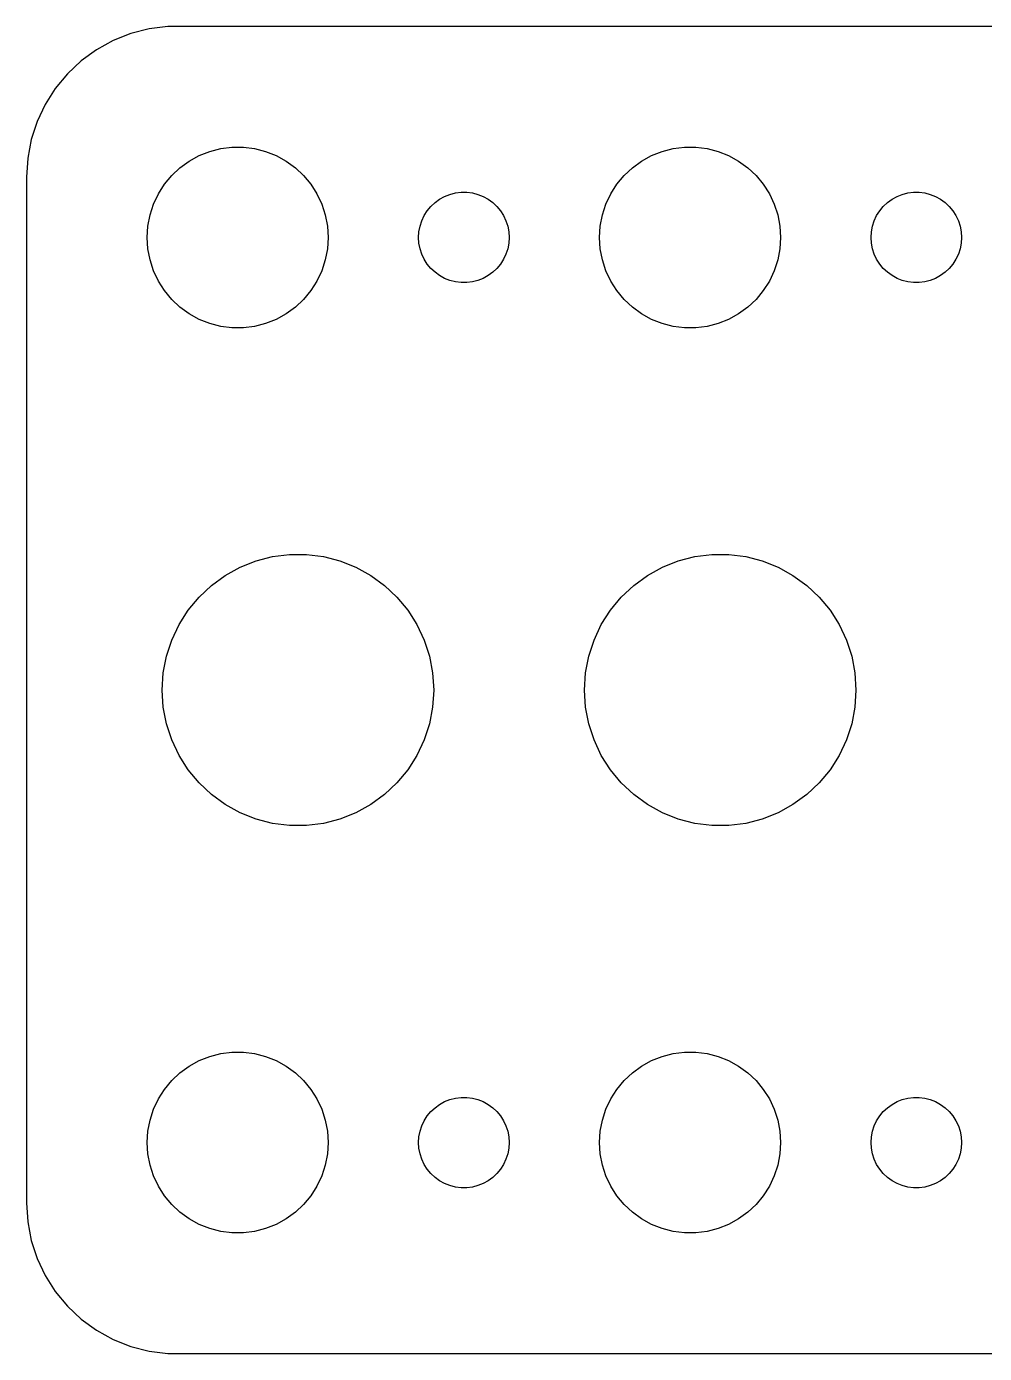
# Model space of a CAD drawing. Header units: metres. Extents: x -37 to 37, y 32 to 76.
# Drawn here: x -37 to -5.24, y 32.01 to 75.99 of the extents above; entities that cross this region are included whole.
import ezdxf

# ---------------------------------------------------------------- set-up
doc = ezdxf.new("R2010")
doc.units = ezdxf.units.M

msp = doc.modelspace()

# ---------------------------------------------------------------- linework, layer by layer
for p, q in [((-33.5451, 75.7553), (-34.1289, 75.5241)), ((-32.9369, 75.9114), (-33.5451, 75.7553)), ((-32.3139, 75.9901), (-32.9369, 75.9114)), ((32.3139, 75.9901), (-32.3139, 75.9901)), ((-34.6791, 75.2216), (-35.1871, 74.8526)), ((-34.1289, 75.5241), (-34.6791, 75.2216)), ((-35.1871, 74.8526), (-35.6448, 74.4227)), ((-35.6448, 74.4227), (-36.0451, 73.9389)), ((-36.0451, 73.9389), (-36.3815, 73.4088)), ((-36.3815, 73.4088), (-36.6489, 72.8406)), ((-36.6489, 72.8406), (-36.8429, 72.2434)), ((-36.8429, 72.2434), (-36.9606, 71.6267)), ((-31.6075, 71.533), (-31.2773, 71.7145)), ((-31.2773, 71.7145), (-30.927, 71.8532)), ((-30.927, 71.8532), (-30.5621, 71.9469)), ((-30.5621, 71.9469), (-30.1884, 71.9941)), ((-30.1884, 71.9941), (-29.8116, 71.9941)), ((-29.8116, 71.9941), (-29.4379, 71.9469)), ((-29.4379, 71.9469), (-29.0729, 71.8532)), ((-29.0729, 71.8532), (-28.7227, 71.7145)), ((-28.7227, 71.7145), (-28.3925, 71.533)), ((-16.6075, 71.533), (-16.2773, 71.7145)), ((-16.2773, 71.7145), (-15.927, 71.8532)), ((-15.927, 71.8532), (-15.5621, 71.9469)), ((-15.5621, 71.9469), (-15.1884, 71.9941)), ((-15.1884, 71.9941), (-14.8116, 71.9941)), ((-14.8116, 71.9941), (-14.4379, 71.9469)), ((-14.4379, 71.9469), (-14.0729, 71.8532)), ((-14.0729, 71.8532), (-13.7227, 71.7145)), ((-13.7227, 71.7145), (-13.3925, 71.533)), ((-36.9606, 71.6267), (-37, 71)), ((-32.1869, 71.0536), (-31.9123, 71.3115)), ((-31.9123, 71.3115), (-31.6075, 71.533)), ((-28.3925, 71.533), (-28.0877, 71.3115)), ((-28.0877, 71.3115), (-27.8131, 71.0536)), ((-17.1869, 71.0536), (-16.9123, 71.3115)), ((-16.9123, 71.3115), (-16.6075, 71.533)), ((-13.3925, 71.533), (-13.0877, 71.3115)), ((-13.0877, 71.3115), (-12.8131, 71.0536)), ((-37, 71), (-37, 37)), ((-32.427, 70.7634), (-32.1869, 71.0536)), ((-27.8131, 71.0536), (-27.5729, 70.7634)), ((-17.427, 70.7634), (-17.1869, 71.0536)), ((-12.8131, 71.0536), (-12.5729, 70.7634)), ((-32.7893, 70.1044), (-32.6289, 70.4453)), ((-32.6289, 70.4453), (-32.427, 70.7634)), ((-27.5729, 70.7634), (-27.3711, 70.4453)), ((-27.3711, 70.4453), (-27.2107, 70.1044)), ((-23.1387, 70.3572), (-22.9635, 70.4266)), ((-22.9635, 70.4266), (-22.7811, 70.4734)), ((-22.7811, 70.4734), (-22.5942, 70.497)), ((-22.5942, 70.497), (-22.4058, 70.497)), ((-22.4058, 70.497), (-22.2189, 70.4734)), ((-22.2189, 70.4734), (-22.0365, 70.4266)), ((-22.0365, 70.4266), (-21.8613, 70.3572)), ((-17.7893, 70.1044), (-17.6289, 70.4453)), ((-17.6289, 70.4453), (-17.427, 70.7634)), ((-12.5729, 70.7634), (-12.3711, 70.4453)), ((-12.3711, 70.4453), (-12.2107, 70.1044)), ((-8.13866, 70.3572), (-7.96352, 70.4266)), ((-7.96352, 70.4266), (-7.78107, 70.4734)), ((-7.78107, 70.4734), (-7.59418, 70.497)), ((-7.59418, 70.497), (-7.40581, 70.497)), ((-7.40581, 70.497), (-7.21892, 70.4734)), ((-7.21892, 70.4734), (-7.03647, 70.4266)), ((-7.03647, 70.4266), (-6.86133, 70.3572)), ((-32.9057, 69.7461), (-32.7893, 70.1044)), ((-27.2107, 70.1044), (-27.0942, 69.7461)), ((-23.7135, 69.8817), (-23.5934, 70.0268)), ((-23.5934, 70.0268), (-23.4561, 70.1558)), ((-23.4561, 70.1558), (-23.3037, 70.2665)), ((-23.3037, 70.2665), (-23.1387, 70.3572)), ((-21.8613, 70.3572), (-21.6963, 70.2665)), ((-21.6963, 70.2665), (-21.5439, 70.1558)), ((-21.5439, 70.1558), (-21.4065, 70.0268)), ((-21.4065, 70.0268), (-21.2865, 69.8817)), ((-17.9057, 69.7461), (-17.7893, 70.1044)), ((-12.2107, 70.1044), (-12.0942, 69.7461)), ((-8.71352, 69.8817), (-8.59344, 70.0268)), ((-8.59344, 70.0268), (-8.45613, 70.1558)), ((-8.45613, 70.1558), (-8.30373, 70.2665)), ((-8.30373, 70.2665), (-8.13866, 70.3572)), ((-6.86133, 70.3572), (-6.69626, 70.2665)), ((-6.69626, 70.2665), (-6.54385, 70.1558)), ((-6.54385, 70.1558), (-6.40654, 70.0268)), ((-6.40654, 70.0268), (-6.28647, 69.8817)), ((-32.9763, 69.376), (-32.9057, 69.7461)), ((-27.0942, 69.7461), (-27.0237, 69.376)), ((-23.9529, 69.373), (-23.8947, 69.5522)), ((-23.8947, 69.5522), (-23.8145, 69.7226)), ((-23.8145, 69.7226), (-23.7135, 69.8817)), ((-21.2865, 69.8817), (-21.1855, 69.7226)), ((-21.1855, 69.7226), (-21.1053, 69.5522)), ((-21.1053, 69.5522), (-21.0471, 69.373)), ((-17.9763, 69.376), (-17.9057, 69.7461)), ((-12.0942, 69.7461), (-12.0237, 69.376)), ((-8.95287, 69.373), (-8.89465, 69.5522)), ((-8.89465, 69.5522), (-8.81445, 69.7226)), ((-8.81445, 69.7226), (-8.71352, 69.8817)), ((-6.28647, 69.8817), (-6.18553, 69.7226)), ((-6.18553, 69.7226), (-6.10533, 69.5522)), ((-6.10533, 69.5522), (-6.04712, 69.373)), ((-33, 69), (-32.9763, 69.376)), ((-27.0237, 69.376), (-27, 69)), ((-24, 69), (-23.9882, 69.188)), ((-23.9882, 69.188), (-23.9529, 69.373)), ((-21.0471, 69.373), (-21.0118, 69.188)), ((-21.0118, 69.188), (-21, 69)), ((-18, 69), (-17.9763, 69.376)), ((-12.0237, 69.376), (-12, 69)), ((-9, 69), (-8.98816, 69.188)), ((-8.98816, 69.188), (-8.95287, 69.373)), ((-6.04712, 69.373), (-6.01183, 69.188)), ((-6.01183, 69.188), (-6, 69)), ((-32.9763, 68.624), (-33, 69)), ((-32.9057, 68.2539), (-32.9763, 68.624)), ((-27.0237, 68.624), (-27.0942, 68.2539)), ((-27, 69), (-27.0237, 68.624)), ((-23.9882, 68.812), (-24, 69)), ((-23.9529, 68.627), (-23.9882, 68.812)), ((-23.8947, 68.4478), (-23.9529, 68.627)), ((-21.0471, 68.627), (-21.1053, 68.4478)), ((-21.0118, 68.812), (-21.0471, 68.627)), ((-21, 69), (-21.0118, 68.812)), ((-17.9763, 68.624), (-18, 69)), ((-17.9057, 68.2539), (-17.9763, 68.624)), ((-12.0237, 68.624), (-12.0942, 68.2539)), ((-12, 69), (-12.0237, 68.624)), ((-8.98816, 68.812), (-9, 69)), ((-8.95287, 68.627), (-8.98816, 68.812)), ((-8.89465, 68.4478), (-8.95287, 68.627)), ((-6.04712, 68.627), (-6.10533, 68.4478)), ((-6.01183, 68.812), (-6.04712, 68.627)), ((-6, 69), (-6.01183, 68.812)), ((-32.7893, 67.8956), (-32.9057, 68.2539)), ((-27.0942, 68.2539), (-27.2107, 67.8956)), ((-23.8145, 68.2774), (-23.8947, 68.4478)), ((-23.7135, 68.1183), (-23.8145, 68.2774)), ((-21.1855, 68.2774), (-21.2865, 68.1183)), ((-21.1053, 68.4478), (-21.1855, 68.2774)), ((-17.7893, 67.8956), (-17.9057, 68.2539)), ((-12.0942, 68.2539), (-12.2107, 67.8956)), ((-8.81445, 68.2774), (-8.89465, 68.4478)), ((-8.71352, 68.1183), (-8.81445, 68.2774)), ((-6.18553, 68.2774), (-6.28647, 68.1183)), ((-6.10533, 68.4478), (-6.18553, 68.2774)), ((-32.6289, 67.5547), (-32.7893, 67.8956)), ((-27.2107, 67.8956), (-27.3711, 67.5547)), ((-23.5934, 67.9732), (-23.7135, 68.1183)), ((-23.4561, 67.8442), (-23.5934, 67.9732)), ((-23.3037, 67.7335), (-23.4561, 67.8442)), ((-23.1387, 67.6427), (-23.3037, 67.7335)), ((-21.6963, 67.7335), (-21.8613, 67.6427)), ((-21.5439, 67.8442), (-21.6963, 67.7335)), ((-21.4065, 67.9732), (-21.5439, 67.8442)), ((-21.2865, 68.1183), (-21.4065, 67.9732)), ((-17.6289, 67.5547), (-17.7893, 67.8956)), ((-12.2107, 67.8956), (-12.3711, 67.5547)), ((-8.59344, 67.9732), (-8.71352, 68.1183)), ((-8.45613, 67.8442), (-8.59344, 67.9732)), ((-8.30373, 67.7335), (-8.45613, 67.8442)), ((-8.13866, 67.6427), (-8.30373, 67.7335)), ((-6.69626, 67.7335), (-6.86133, 67.6427)), ((-6.54385, 67.8442), (-6.69626, 67.7335)), ((-6.40654, 67.9732), (-6.54385, 67.8442)), ((-6.28647, 68.1183), (-6.40654, 67.9732)), ((-32.427, 67.2366), (-32.6289, 67.5547)), ((-27.3711, 67.5547), (-27.5729, 67.2366)), ((-22.9635, 67.5734), (-23.1387, 67.6427)), ((-22.7811, 67.5266), (-22.9635, 67.5734)), ((-22.5942, 67.5029), (-22.7811, 67.5266)), ((-22.4058, 67.5029), (-22.5942, 67.5029)), ((-22.2189, 67.5266), (-22.4058, 67.5029)), ((-22.0365, 67.5734), (-22.2189, 67.5266)), ((-21.8613, 67.6427), (-22.0365, 67.5734)), ((-17.427, 67.2366), (-17.6289, 67.5547)), ((-12.3711, 67.5547), (-12.5729, 67.2366)), ((-7.96352, 67.5734), (-8.13866, 67.6427)), ((-7.78107, 67.5266), (-7.96352, 67.5734)), ((-7.59418, 67.5029), (-7.78107, 67.5266)), ((-7.40581, 67.5029), (-7.59418, 67.5029)), ((-7.21892, 67.5266), (-7.40581, 67.5029)), ((-7.03647, 67.5734), (-7.21892, 67.5266)), ((-6.86133, 67.6427), (-7.03647, 67.5734)), ((-32.1869, 66.9464), (-32.427, 67.2366)), ((-31.9123, 66.6884), (-32.1869, 66.9464)), ((-27.8131, 66.9464), (-28.0877, 66.6884)), ((-27.5729, 67.2366), (-27.8131, 66.9464)), ((-17.1869, 66.9464), (-17.427, 67.2366)), ((-16.9123, 66.6884), (-17.1869, 66.9464)), ((-12.8131, 66.9464), (-13.0877, 66.6884)), ((-12.5729, 67.2366), (-12.8131, 66.9464)), ((-31.6075, 66.467), (-31.9123, 66.6884)), ((-31.2773, 66.2855), (-31.6075, 66.467)), ((-28.3925, 66.467), (-28.7227, 66.2855)), ((-28.0877, 66.6884), (-28.3925, 66.467)), ((-16.6075, 66.467), (-16.9123, 66.6884)), ((-16.2773, 66.2855), (-16.6075, 66.467)), ((-13.3925, 66.467), (-13.7227, 66.2855)), ((-13.0877, 66.6884), (-13.3925, 66.467)), ((-30.927, 66.1468), (-31.2773, 66.2855)), ((-30.5621, 66.0531), (-30.927, 66.1468)), ((-30.1884, 66.0059), (-30.5621, 66.0531)), ((-29.8116, 66.0059), (-30.1884, 66.0059)), ((-29.4379, 66.0531), (-29.8116, 66.0059)), ((-29.0729, 66.1468), (-29.4379, 66.0531)), ((-28.7227, 66.2855), (-29.0729, 66.1468)), ((-15.927, 66.1468), (-16.2773, 66.2855)), ((-15.5621, 66.0531), (-15.927, 66.1468)), ((-15.1884, 66.0059), (-15.5621, 66.0531)), ((-14.8116, 66.0059), (-15.1884, 66.0059)), ((-14.4379, 66.0531), (-14.8116, 66.0059)), ((-14.0729, 66.1468), (-14.4379, 66.0531)), ((-13.7227, 66.2855), (-14.0729, 66.1468)), ((-30.4112, 57.7995), (-29.916, 58.0717)), ((-29.916, 58.0717), (-29.3906, 58.2797)), ((-29.3906, 58.2797), (-28.8432, 58.4203)), ((-28.8432, 58.4203), (-28.2825, 58.4911)), ((-28.2825, 58.4911), (-27.7174, 58.4911)), ((-27.7174, 58.4911), (-27.1568, 58.4203)), ((-27.1568, 58.4203), (-26.6094, 58.2797)), ((-26.6094, 58.2797), (-26.084, 58.0717)), ((-26.084, 58.0717), (-25.5888, 57.7995)), ((-16.4112, 57.7995), (-15.916, 58.0717)), ((-15.916, 58.0717), (-15.3906, 58.2797)), ((-15.3906, 58.2797), (-14.8432, 58.4203)), ((-14.8432, 58.4203), (-14.2825, 58.4911)), ((-14.2825, 58.4911), (-13.7174, 58.4911)), ((-13.7174, 58.4911), (-13.1568, 58.4203)), ((-13.1568, 58.4203), (-12.6094, 58.2797)), ((-12.6094, 58.2797), (-12.084, 58.0717)), ((-12.084, 58.0717), (-11.5888, 57.7995)), ((-30.8684, 57.4673), (-30.4112, 57.7995)), ((-25.5888, 57.7995), (-25.1316, 57.4673)), ((-16.8684, 57.4673), (-16.4112, 57.7995)), ((-11.5888, 57.7995), (-11.1316, 57.4673)), ((-31.2803, 57.0805), (-30.8684, 57.4673)), ((-25.1316, 57.4673), (-24.7196, 57.0805)), ((-17.2803, 57.0805), (-16.8684, 57.4673)), ((-11.1316, 57.4673), (-10.7196, 57.0805)), ((-31.6406, 56.645), (-31.2803, 57.0805)), ((-24.7196, 57.0805), (-24.3594, 56.645)), ((-17.6406, 56.645), (-17.2803, 57.0805)), ((-10.7196, 57.0805), (-10.3594, 56.645)), ((-31.9434, 56.1679), (-31.6406, 56.645)), ((-24.3594, 56.645), (-24.0566, 56.1679)), ((-17.9434, 56.1679), (-17.6406, 56.645)), ((-10.3594, 56.645), (-10.0566, 56.1679)), ((-32.184, 55.6566), (-31.9434, 56.1679)), ((-24.0566, 56.1679), (-23.816, 55.6566)), ((-18.184, 55.6566), (-17.9434, 56.1679)), ((-10.0566, 56.1679), (-9.81599, 55.6566)), ((-32.3586, 55.1191), (-32.184, 55.6566)), ((-23.816, 55.6566), (-23.6414, 55.1191)), ((-18.3586, 55.1191), (-18.184, 55.6566)), ((-9.81599, 55.6566), (-9.64137, 55.1191)), ((-32.4645, 54.564), (-32.3586, 55.1191)), ((-23.6414, 55.1191), (-23.5355, 54.564)), ((-18.4645, 54.564), (-18.3586, 55.1191)), ((-9.64137, 55.1191), (-9.53548, 54.564)), ((-32.5, 54), (-32.4645, 54.564)), ((-23.5355, 54.564), (-23.5, 54)), ((-18.5, 54), (-18.4645, 54.564)), ((-9.53548, 54.564), (-9.5, 54)), ((-32.4645, 53.436), (-32.5, 54)), ((-23.5, 54), (-23.5355, 53.436)), ((-18.4645, 53.436), (-18.5, 54)), ((-9.5, 54), (-9.53548, 53.436)), ((-32.3586, 52.8809), (-32.4645, 53.436)), ((-23.5355, 53.436), (-23.6414, 52.8809)), ((-18.3586, 52.8809), (-18.4645, 53.436)), ((-9.53548, 53.436), (-9.64137, 52.8809)), ((-32.184, 52.3434), (-32.3586, 52.8809)), ((-23.6414, 52.8809), (-23.816, 52.3434)), ((-18.184, 52.3434), (-18.3586, 52.8809)), ((-9.64137, 52.8809), (-9.81599, 52.3434)), ((-31.9434, 51.8321), (-32.184, 52.3434)), ((-23.816, 52.3434), (-24.0566, 51.8321)), ((-17.9434, 51.8321), (-18.184, 52.3434)), ((-9.81599, 52.3434), (-10.0566, 51.8321)), ((-31.6406, 51.355), (-31.9434, 51.8321)), ((-24.0566, 51.8321), (-24.3594, 51.355)), ((-17.6406, 51.355), (-17.9434, 51.8321)), ((-10.0566, 51.8321), (-10.3594, 51.355)), ((-31.2803, 50.9195), (-31.6406, 51.355)), ((-24.3594, 51.355), (-24.7196, 50.9195)), ((-17.2803, 50.9195), (-17.6406, 51.355)), ((-10.3594, 51.355), (-10.7196, 50.9195)), ((-30.8684, 50.5327), (-31.2803, 50.9195)), ((-24.7196, 50.9195), (-25.1316, 50.5327)), ((-16.8684, 50.5327), (-17.2803, 50.9195)), ((-10.7196, 50.9195), (-11.1316, 50.5327)), ((-30.4112, 50.2005), (-30.8684, 50.5327)), ((-29.916, 49.9283), (-30.4112, 50.2005)), ((-25.5888, 50.2005), (-26.084, 49.9283)), ((-25.1316, 50.5327), (-25.5888, 50.2005)), ((-16.4112, 50.2005), (-16.8684, 50.5327)), ((-15.916, 49.9283), (-16.4112, 50.2005)), ((-11.5888, 50.2005), (-12.084, 49.9283)), ((-11.1316, 50.5327), (-11.5888, 50.2005)), ((-29.3906, 49.7203), (-29.916, 49.9283)), ((-28.8432, 49.5797), (-29.3906, 49.7203)), ((-26.6094, 49.7203), (-27.1568, 49.5797)), ((-26.084, 49.9283), (-26.6094, 49.7203)), ((-15.3906, 49.7203), (-15.916, 49.9283)), ((-14.8432, 49.5797), (-15.3906, 49.7203)), ((-12.6094, 49.7203), (-13.1568, 49.5797)), ((-12.084, 49.9283), (-12.6094, 49.7203)), ((-28.2825, 49.5089), (-28.8432, 49.5797)), ((-27.7174, 49.5089), (-28.2825, 49.5089)), ((-27.1568, 49.5797), (-27.7174, 49.5089)), ((-14.2825, 49.5089), (-14.8432, 49.5797)), ((-13.7174, 49.5089), (-14.2825, 49.5089)), ((-13.1568, 49.5797), (-13.7174, 49.5089)), ((-31.2773, 41.7145), (-30.927, 41.8532)), ((-30.927, 41.8532), (-30.5621, 41.9469)), ((-30.5621, 41.9469), (-30.1884, 41.9941)), ((-30.1884, 41.9941), (-29.8116, 41.9941)), ((-29.8116, 41.9941), (-29.4379, 41.9469)), ((-29.4379, 41.9469), (-29.0729, 41.8532)), ((-29.0729, 41.8532), (-28.7227, 41.7145)), ((-16.2773, 41.7145), (-15.927, 41.8532)), ((-15.927, 41.8532), (-15.5621, 41.9469)), ((-15.5621, 41.9469), (-15.1884, 41.9941)), ((-15.1884, 41.9941), (-14.8116, 41.9941)), ((-14.8116, 41.9941), (-14.4379, 41.9469)), ((-14.4379, 41.9469), (-14.0729, 41.8532)), ((-14.0729, 41.8532), (-13.7227, 41.7145)), ((-31.9123, 41.3116), (-31.6075, 41.533)), ((-31.6075, 41.533), (-31.2773, 41.7145)), ((-28.7227, 41.7145), (-28.3925, 41.533)), ((-28.3925, 41.533), (-28.0877, 41.3116)), ((-16.9123, 41.3116), (-16.6075, 41.533)), ((-16.6075, 41.533), (-16.2773, 41.7145)), ((-13.7227, 41.7145), (-13.3925, 41.533)), ((-13.3925, 41.533), (-13.0877, 41.3116)), ((-32.427, 40.7634), (-32.1869, 41.0536)), ((-32.1869, 41.0536), (-31.9123, 41.3116)), ((-28.0877, 41.3116), (-27.8131, 41.0536)), ((-27.8131, 41.0536), (-27.5729, 40.7634)), ((-17.427, 40.7634), (-17.1869, 41.0536)), ((-17.1869, 41.0536), (-16.9123, 41.3116)), ((-13.0877, 41.3116), (-12.8131, 41.0536)), ((-12.8131, 41.0536), (-12.5729, 40.7634)), ((-32.6289, 40.4453), (-32.427, 40.7634)), ((-27.5729, 40.7634), (-27.3711, 40.4453)), ((-22.9635, 40.4266), (-22.7811, 40.4734)), ((-22.7811, 40.4734), (-22.5942, 40.4971)), ((-22.5942, 40.4971), (-22.4058, 40.4971)), ((-22.4058, 40.4971), (-22.2189, 40.4734)), ((-22.2189, 40.4734), (-22.0365, 40.4266)), ((-17.6289, 40.4453), (-17.427, 40.7634)), ((-12.5729, 40.7634), (-12.3711, 40.4453)), ((-7.96352, 40.4266), (-7.78107, 40.4734)), ((-7.78107, 40.4734), (-7.59418, 40.4971)), ((-7.59418, 40.4971), (-7.40581, 40.4971)), ((-7.40581, 40.4971), (-7.21892, 40.4734)), ((-7.21892, 40.4734), (-7.03647, 40.4266)), ((-32.9057, 39.7461), (-32.7893, 40.1044)), ((-32.7893, 40.1044), (-32.6289, 40.4453)), ((-27.3711, 40.4453), (-27.2107, 40.1044)), ((-27.2107, 40.1044), (-27.0942, 39.7461)), ((-23.7135, 39.8817), (-23.5934, 40.0268)), ((-23.5934, 40.0268), (-23.4561, 40.1558)), ((-23.4561, 40.1558), (-23.3037, 40.2665)), ((-23.3037, 40.2665), (-23.1387, 40.3573)), ((-23.1387, 40.3573), (-22.9635, 40.4266)), ((-22.0365, 40.4266), (-21.8613, 40.3573)), ((-21.8613, 40.3573), (-21.6963, 40.2665)), ((-21.6963, 40.2665), (-21.5439, 40.1558)), ((-21.5439, 40.1558), (-21.4065, 40.0268)), ((-21.4065, 40.0268), (-21.2865, 39.8817)), ((-17.9057, 39.7461), (-17.7893, 40.1044)), ((-17.7893, 40.1044), (-17.6289, 40.4453)), ((-12.3711, 40.4453), (-12.2107, 40.1044)), ((-12.2107, 40.1044), (-12.0942, 39.7461)), ((-8.71352, 39.8817), (-8.59344, 40.0268)), ((-8.59344, 40.0268), (-8.45613, 40.1558)), ((-8.45613, 40.1558), (-8.30373, 40.2665)), ((-8.30373, 40.2665), (-8.13866, 40.3573)), ((-8.13866, 40.3573), (-7.96352, 40.4266)), ((-7.03647, 40.4266), (-6.86133, 40.3573)), ((-6.86133, 40.3573), (-6.69626, 40.2665)), ((-6.69626, 40.2665), (-6.54385, 40.1558)), ((-6.54385, 40.1558), (-6.40654, 40.0268)), ((-6.40654, 40.0268), (-6.28647, 39.8817)), ((-32.9763, 39.376), (-32.9057, 39.7461)), ((-27.0942, 39.7461), (-27.0237, 39.376)), ((-23.8947, 39.5522), (-23.8145, 39.7226)), ((-23.8145, 39.7226), (-23.7135, 39.8817)), ((-21.2865, 39.8817), (-21.1855, 39.7226)), ((-21.1855, 39.7226), (-21.1053, 39.5522)), ((-17.9763, 39.376), (-17.9057, 39.7461)), ((-12.0942, 39.7461), (-12.0237, 39.376)), ((-8.89465, 39.5522), (-8.81445, 39.7226)), ((-8.81445, 39.7226), (-8.71352, 39.8817)), ((-6.28647, 39.8817), (-6.18553, 39.7226)), ((-6.18553, 39.7226), (-6.10533, 39.5522)), ((-33, 39), (-32.9763, 39.376)), ((-27.0237, 39.376), (-27, 39)), ((-24, 39), (-23.9882, 39.188)), ((-23.9882, 39.188), (-23.9529, 39.373)), ((-23.9529, 39.373), (-23.8947, 39.5522)), ((-21.1053, 39.5522), (-21.0471, 39.373)), ((-21.0471, 39.373), (-21.0118, 39.188)), ((-21.0118, 39.188), (-21, 39)), ((-18, 39), (-17.9763, 39.376)), ((-12.0237, 39.376), (-12, 39)), ((-9, 39), (-8.98816, 39.188)), ((-8.98816, 39.188), (-8.95287, 39.373)), ((-8.95287, 39.373), (-8.89465, 39.5522)), ((-6.10533, 39.5522), (-6.04712, 39.373)), ((-6.04712, 39.373), (-6.01183, 39.188)), ((-6.01183, 39.188), (-6, 39)), ((-32.9763, 38.624), (-33, 39)), ((-27, 39), (-27.0237, 38.624)), ((-23.9882, 38.812), (-24, 39)), ((-23.9529, 38.627), (-23.9882, 38.812)), ((-21.0118, 38.812), (-21.0471, 38.627)), ((-21, 39), (-21.0118, 38.812)), ((-17.9763, 38.624), (-18, 39)), ((-12, 39), (-12.0237, 38.624)), ((-8.98816, 38.812), (-9, 39)), ((-8.95287, 38.627), (-8.98816, 38.812)), ((-6.01183, 38.812), (-6.04712, 38.627)), ((-6, 39), (-6.01183, 38.812)), ((-32.9057, 38.2539), (-32.9763, 38.624)), ((-27.0237, 38.624), (-27.0942, 38.2539)), ((-23.8947, 38.4478), (-23.9529, 38.627)), ((-23.8145, 38.2774), (-23.8947, 38.4478)), ((-23.7135, 38.1183), (-23.8145, 38.2774)), ((-21.1855, 38.2774), (-21.2865, 38.1183)), ((-21.1053, 38.4478), (-21.1855, 38.2774)), ((-21.0471, 38.627), (-21.1053, 38.4478)), ((-17.9057, 38.2539), (-17.9763, 38.624)), ((-12.0237, 38.624), (-12.0942, 38.2539)), ((-8.89465, 38.4478), (-8.95287, 38.627)), ((-8.81445, 38.2774), (-8.89465, 38.4478)), ((-8.71352, 38.1183), (-8.81445, 38.2774)), ((-6.18553, 38.2774), (-6.28647, 38.1183)), ((-6.10533, 38.4478), (-6.18553, 38.2774)), ((-6.04712, 38.627), (-6.10533, 38.4478)), ((-32.7893, 37.8956), (-32.9057, 38.2539)), ((-32.6289, 37.5547), (-32.7893, 37.8956)), ((-27.2107, 37.8956), (-27.3711, 37.5547)), ((-27.0942, 38.2539), (-27.2107, 37.8956)), ((-23.5934, 37.9732), (-23.7135, 38.1183)), ((-23.4561, 37.8442), (-23.5934, 37.9732)), ((-23.3037, 37.7335), (-23.4561, 37.8442)), ((-21.5439, 37.8442), (-21.6963, 37.7335)), ((-21.4065, 37.9732), (-21.5439, 37.8442)), ((-21.2865, 38.1183), (-21.4065, 37.9732)), ((-17.7893, 37.8956), (-17.9057, 38.2539)), ((-17.6289, 37.5547), (-17.7893, 37.8956)), ((-12.2107, 37.8956), (-12.3711, 37.5547)), ((-12.0942, 38.2539), (-12.2107, 37.8956)), ((-8.59344, 37.9732), (-8.71352, 38.1183)), ((-8.45613, 37.8442), (-8.59344, 37.9732)), ((-8.30373, 37.7335), (-8.45613, 37.8442)), ((-6.54385, 37.8442), (-6.69626, 37.7335)), ((-6.40654, 37.9732), (-6.54385, 37.8442)), ((-6.28647, 38.1183), (-6.40654, 37.9732)), ((-32.427, 37.2366), (-32.6289, 37.5547)), ((-27.3711, 37.5547), (-27.5729, 37.2366)), ((-23.1387, 37.6428), (-23.3037, 37.7335)), ((-22.9635, 37.5734), (-23.1387, 37.6428)), ((-22.7811, 37.5266), (-22.9635, 37.5734)), ((-22.5942, 37.503), (-22.7811, 37.5266)), ((-22.4058, 37.503), (-22.5942, 37.503)), ((-22.2189, 37.5266), (-22.4058, 37.503)), ((-22.0365, 37.5734), (-22.2189, 37.5266)), ((-21.8613, 37.6428), (-22.0365, 37.5734)), ((-21.6963, 37.7335), (-21.8613, 37.6428)), ((-17.427, 37.2366), (-17.6289, 37.5547)), ((-12.3711, 37.5547), (-12.5729, 37.2366)), ((-8.13866, 37.6428), (-8.30373, 37.7335)), ((-7.96352, 37.5734), (-8.13866, 37.6428)), ((-7.78107, 37.5266), (-7.96352, 37.5734)), ((-7.59418, 37.503), (-7.78107, 37.5266)), ((-7.40581, 37.503), (-7.59418, 37.503)), ((-7.21892, 37.5266), (-7.40581, 37.503)), ((-7.03647, 37.5734), (-7.21892, 37.5266)), ((-6.86133, 37.6428), (-7.03647, 37.5734)), ((-6.69626, 37.7335), (-6.86133, 37.6428)), ((-37, 37), (-36.9606, 36.3733)), ((-32.1869, 36.9464), (-32.427, 37.2366)), ((-31.9123, 36.6885), (-32.1869, 36.9464)), ((-27.8131, 36.9464), (-28.0877, 36.6885)), ((-27.5729, 37.2366), (-27.8131, 36.9464)), ((-17.1869, 36.9464), (-17.427, 37.2366)), ((-16.9123, 36.6885), (-17.1869, 36.9464)), ((-12.8131, 36.9464), (-13.0877, 36.6885)), ((-12.5729, 37.2366), (-12.8131, 36.9464)), ((-31.6075, 36.467), (-31.9123, 36.6885)), ((-28.0877, 36.6885), (-28.3925, 36.467)), ((-16.6075, 36.467), (-16.9123, 36.6885)), ((-13.0877, 36.6885), (-13.3925, 36.467)), ((-36.9606, 36.3733), (-36.8429, 35.7566)), ((-31.2773, 36.2855), (-31.6075, 36.467)), ((-30.927, 36.1468), (-31.2773, 36.2855)), ((-30.5621, 36.0531), (-30.927, 36.1468)), ((-29.0729, 36.1468), (-29.4379, 36.0531)), ((-28.7227, 36.2855), (-29.0729, 36.1468)), ((-28.3925, 36.467), (-28.7227, 36.2855)), ((-16.2773, 36.2855), (-16.6075, 36.467)), ((-15.927, 36.1468), (-16.2773, 36.2855)), ((-15.5621, 36.0531), (-15.927, 36.1468)), ((-14.0729, 36.1468), (-14.4379, 36.0531)), ((-13.7227, 36.2855), (-14.0729, 36.1468)), ((-13.3925, 36.467), (-13.7227, 36.2855)), ((-36.8429, 35.7566), (-36.6489, 35.1594)), ((-30.1884, 36.0059), (-30.5621, 36.0531)), ((-29.8116, 36.0059), (-30.1884, 36.0059)), ((-29.4379, 36.0531), (-29.8116, 36.0059)), ((-15.1884, 36.0059), (-15.5621, 36.0531)), ((-14.8116, 36.0059), (-15.1884, 36.0059)), ((-14.4379, 36.0531), (-14.8116, 36.0059)), ((-36.6489, 35.1594), (-36.3815, 34.5912)), ((-36.3815, 34.5912), (-36.0451, 34.0611)), ((-36.0451, 34.0611), (-35.6448, 33.5773)), ((-35.6448, 33.5773), (-35.1871, 33.1474)), ((-35.1871, 33.1474), (-34.6791, 32.7784)), ((-34.6791, 32.7784), (-34.1289, 32.4759)), ((-34.1289, 32.4759), (-33.5451, 32.2447)), ((-33.5451, 32.2447), (-32.9369, 32.0886)), ((-32.9369, 32.0886), (-32.3139, 32.0099)), ((-32.3139, 32.0099), (32.3139, 32.0099))]:
    msp.add_line(p, q)

doc.saveas('drawing.dxf')
